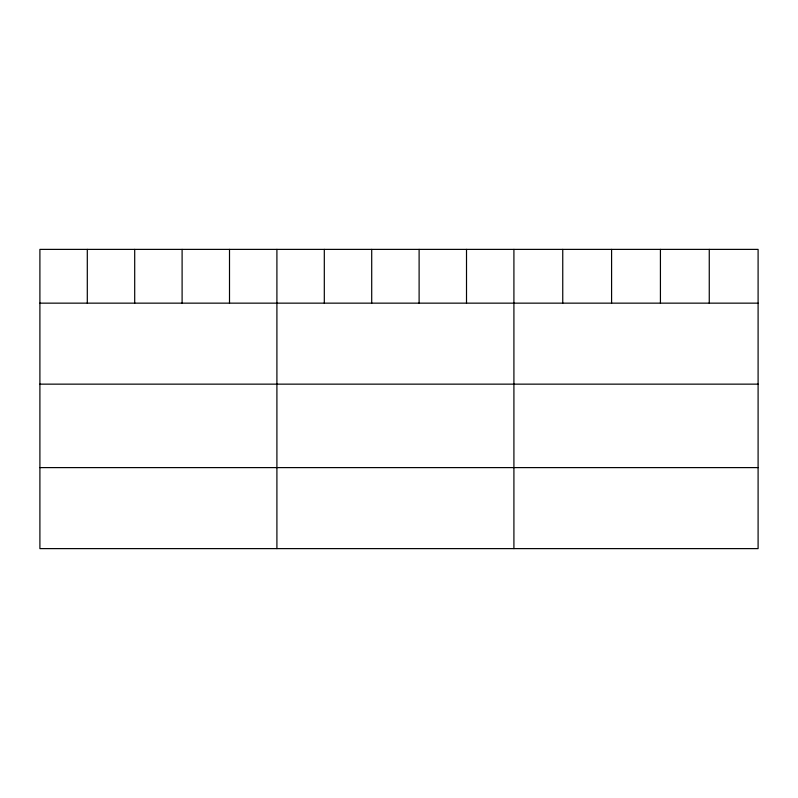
<?xml version="1.0" encoding="UTF-8"?>
<svg xmlns="http://www.w3.org/2000/svg" width="798" height="798" viewBox="0 0 798 798"><rect width="100%" height="100%" fill="white"/><g stroke="black" fill="none" stroke-linecap="round" stroke-linejoin="round"><path stroke-width="1.2" d="M758.1 303.15L758.1 548.615L39.9 548.615L39.9 249.385L758.1 249.385L758.1 303.15L39.9 303.15M39.9 384.147L758.1 384.147M39.9 467.608L758.1 467.608M709.262 249.385L709.262 303.15M660.425 249.385L660.425 303.15M611.587 249.385L611.587 303.15M562.75 249.385L562.75 303.15M513.912 249.385L513.912 548.615M466.511 249.385L466.511 303.15M419.11 249.385L419.11 303.15M371.708 249.385L371.708 303.15M324.307 249.385L324.307 303.15M276.906 249.385L276.906 548.615M229.505 249.385L229.505 303.15M182.104 249.385L182.104 303.15M134.702 249.385L134.702 303.15M87.301 249.385L87.301 303.15"/></g></svg>
